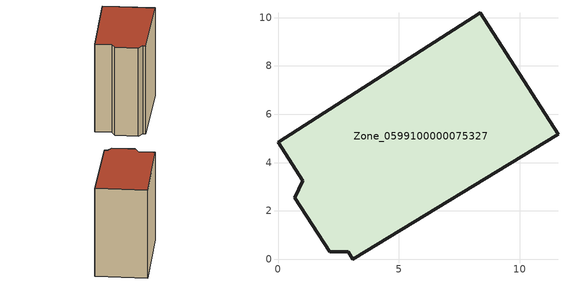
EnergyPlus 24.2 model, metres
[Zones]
Zone_0599100000075327
 floor ground (C_G): 8.37,10.2 11.59,5.18 3.09,0 2.9,0.31 2.13,0.3 0.69,2.55 1.02,3.24 0,4.85 z0
 wall outside (C_F): 1.02,3.24 0.69,2.55 2.13,0.3 2.9,0.31 3.09,0 11.59,5.18 8.37,10.2 0,4.85 1.02,3.24 z0:10.94
 roof outside (C_R): 8.37,10.2 0,4.85 1.02,3.24 0.69,2.55 2.13,0.3 2.9,0.31 3.09,0 11.59,5.18 z10.94
[BUILDING]
Pand.0599100000075327: North Axis=0; Terrain=City; Loads Convergence Tolerance Value=0.04; Temperature Convergence Tolerance Value=0.4; Solar Distribution=FullExterior; Maximum Number of Warmup Days=25; Minimum Number of Warmup Days=1
[Site:Location]
Rotterdam.The.Hague.AP_ZH_NLD Design_Conditions: Latitude=51.96; Longitude=4.45; Time Zone=1; Elevation=-4.5
[SITE:GROUNDTEMPERATURE:BUILDINGSURFACE]
18, 18, 18, 18, 18, 18, 18, 18, 18, 18, 18, 18
[MATERIAL] Thermal Absorptance=0.9; Solar Absorptance=0.7; Visible Absorptance=0.7
Name | Roughness | Thickness | Conductivity | Density | Specific Heat
G.TI.1946 | MediumSmooth | 0.15 | 1 | 540 | 1210
F.TI.1946 | Rough | 0.3 | 0.857143 | 1920 | 840
R.TI.1946 | MediumRough | 0.2 | 0.1 | 1500 | 1000
[CONSTRUCTION]
C_G: G.TI.1946
C_F: F.TI.1946
C_R: R.TI.1946
[ZONE]
Zone_0599100000075327: Type=1; Multiplier=1; Ceiling Height=Autocalculate; Volume=Autocalculate; Floor Area=autocalculate; Part of Total Floor Area=Yes
[ZONEINFILTRATION:DESIGNFLOWRATE]
Infil_Zone_0599100000075327: Zone or ZoneList or Space or SpaceList=Zone_0599100000075327; Schedule=AlwaysOn; Design Flow Rate Calculation Method=Flow/Area; Flow Rate per Floor Area=0.003; Constant Term Coefficient=1; Temperature Term Coefficient=0; Velocity Term Coefficient=0; Velocity Squared Term Coefficient=0
[HVACTEMPLATE:ZONE:IDEALLOADSAIRSYSTEM]
Zone_0599100000075327: Maximum Heating Supply Air Temperature=50; Minimum Cooling Supply Air Temperature=13; Maximum Heating Supply Air Humidity Ratio=0.0156; Minimum Cooling Supply Air Humidity Ratio=0.0077; Heating Limit=NoLimit; Cooling Limit=NoLimit; Dehumidification Control Type=ConstantSensibleHeatRatio; Cooling Sensible Heat Ratio=0.7; Dehumidification Setpoint=60; Humidification Control Type=None; Humidification Setpoint=30; Outdoor Air Method=None; Outdoor Air Flow Rate per Person=0.00944; Outdoor Air Flow Rate per Zone Floor Area=0; Outdoor Air Flow Rate per Zone=0; Demand Controlled Ventilation Type=None; Outdoor Air Economizer Type=NoEconomizer; Heat Recovery Type=None; Sensible Heat Recovery Effectiveness=0.7; Latent Heat Recovery Effectiveness=0.65
[ZONECONTROL:THERMOSTAT]
ThermostatControl_Zone_0599100000075327: Zone or ZoneList=Zone_0599100000075327; Control Type Schedule=DualSetpointControlType; Control 1=Thermostat_Zone_0599100000075327; Temperature Difference Between Cutout And Setpoint=0
[THERMOSTATSETPOINT:DUALSETPOINT]
Thermostat_Zone_0599100000075327: Heating Setpoint Temperature Schedule=HeatingSetpoint_Zone_0599100000075327; Cooling Setpoint Temperature Schedule=CoolingSetpoint_Zone_0599100000075327
[SCHEDULE:COMPACT]
HeatingSetpoint_Zone_0599100000075327: Through: 12/31, For: AllDays, Until: 24:00, 21
CoolingSetpoint_Zone_0599100000075327: Through: 12/31, For: AllDays, Until: 24:00, 24
DualSetpointControlType: Through: 12/31, For: AllDays, Until: 24:00, 4
AlwaysOn: Through: 12/31, For: AllDays, Until: 24:00, 1
